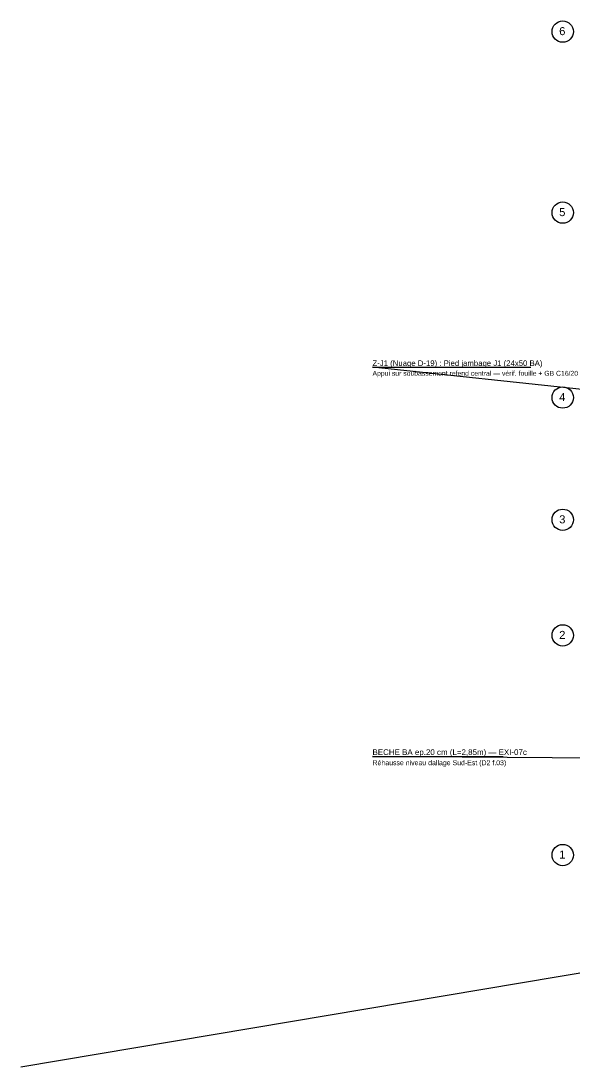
# Model space of a CAD drawing. Header units: centimetres. Extents: x 7169 to 11920, y 3983 to 6520.
# Drawn here: x 7169 to 8414, y 3983 to 6336 of the extents above; entities that cross this region are included whole.
import ezdxf

# ---------------------------------------------------------------- set-up
doc = ezdxf.new("R2010")
doc.units = ezdxf.units.CM
for name, color, linetype in [('070_trait-fin', 9, 'Continuous'), ('STRUCT-BA', 3, 'Continuous'), ('STRUCT-HYP-D19', 6, 'Continuous'), ('STRUCT-TEXTE', 7, 'Continuous'), ('STRUCT-TRAME', 8, 'Continuous')]:
    doc.layers.add(name, color=color, linetype=linetype)
doc.styles.get("Standard").update_dxf_attribs({"font": 'arial.ttf'})

msp = doc.modelspace()

# ---------------------------------------------------------------- linework, layer by layer
at = {"layer": '070_trait-fin'}
msp.add_line((10659, 4569.3), (7169.1, 3983.1), dxfattribs=at)
at = {"layer": 'STRUCT-BA'}
msp.add_lwpolyline([(8667.4, 4676.5), (7960, 4682), (8253.6, 4682)], dxfattribs=at)
at = {"layer": 'STRUCT-HYP-D19'}
msp.add_lwpolyline([(8945.5, 5452.1), (7960, 5557), (8316.5, 5557)], dxfattribs=at)
at = {"layer": 'STRUCT-TRAME'}
for centre in [(8388, 6312), (8388, 5905), (8388, 5489), (8388, 5214), (8388, 4954.1), (8388, 4460)]:
    msp.add_circle(centre, 24, dxfattribs=at)

# ---------------------------------------------------------------- texts
at = {"layer": 'STRUCT-BA'}
msp.add_text('BECHE BA ep.20 cm (L=2,85m) — EXI-07c', height=12.8, dxfattribs=at).set_placement((7960, 4685))
at = {"layer": 'STRUCT-HYP-D19'}
msp.add_text('Z-J1 (Nuage D-19) : Pied jambage J1 (24x50 BA)', height=12.5, dxfattribs=at).set_placement((7960, 5560))
at = {"layer": 'STRUCT-TEXTE'}
for s, height, p in [('Appui sur soubassement refend central — vérif. fouille + GB C16/20 (D-09)', 11, (7960, 5538)), ('Réhausse niveau dallage Sud-Est (D2 f.03)', 11.2, (7960, 4662))]:
    msp.add_text(s, height=height, dxfattribs=at).set_placement(p)
at = {"layer": 'STRUCT-TRAME'}
for s, p in [('6', (8380, 6304)), ('5', (8380, 5897)), ('4', (8380, 5481)), ('3', (8380, 5206)), ('2', (8380, 4946.1)), ('1', (8380, 4452))]:
    msp.add_text(s, height=18, dxfattribs=at).set_placement(p)

doc.saveas('drawing.dxf')
